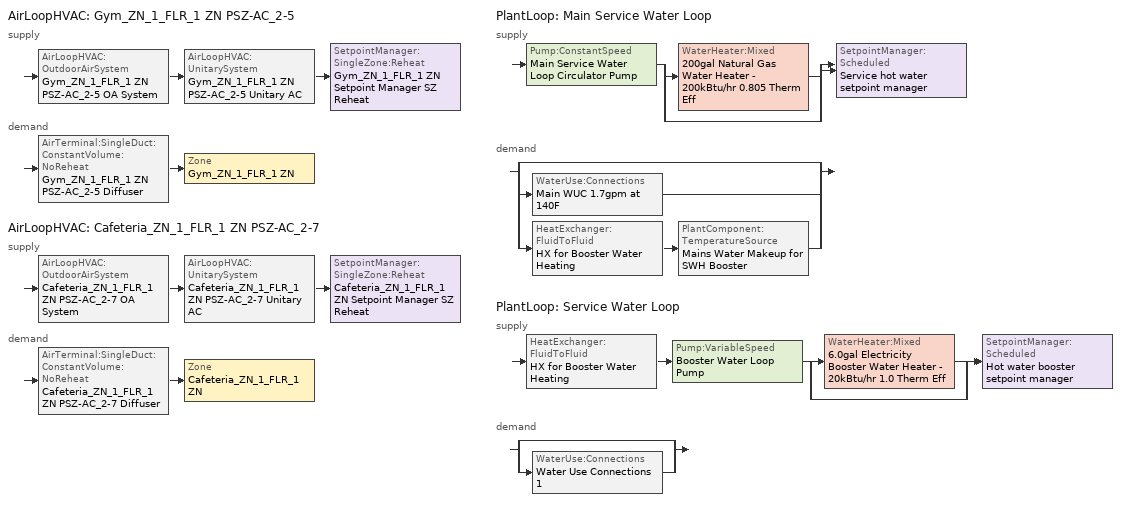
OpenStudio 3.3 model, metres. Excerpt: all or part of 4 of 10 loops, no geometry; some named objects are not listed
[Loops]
AirLoopHVAC 'Gym_ZN_1_FLR_1 ZN PSZ-AC_2-5'
 supply: AirLoopHVAC:OutdoorAirSystem 'Gym_ZN_1_FLR_1 ZN PSZ-AC_2-5 OA System' > AirLoopHVAC:UnitarySystem 'Gym_ZN_1_FLR_1 ZN PSZ-AC_2-5 Unitary AC' > SetpointManager:SingleZone:Reheat 'Gym_ZN_1_FLR_1 ZN Setpoint Manager SZ Reheat'
 demand: AirTerminal:SingleDuct:ConstantVolume:NoReheat 'Gym_ZN_1_FLR_1 ZN PSZ-AC_2-5 Diffuser' > Zone 'Gym_ZN_1_FLR_1 ZN'
AirLoopHVAC 'Cafeteria_ZN_1_FLR_1 ZN PSZ-AC_2-7'
 supply: AirLoopHVAC:OutdoorAirSystem 'Cafeteria_ZN_1_FLR_1 ZN PSZ-AC_2-7 OA System' > AirLoopHVAC:UnitarySystem 'Cafeteria_ZN_1_FLR_1 ZN PSZ-AC_2-7 Unitary AC' > SetpointManager:SingleZone:Reheat 'Cafeteria_ZN_1_FLR_1 ZN Setpoint Manager SZ Reheat'
 demand: AirTerminal:SingleDuct:ConstantVolume:NoReheat 'Cafeteria_ZN_1_FLR_1 ZN PSZ-AC_2-7 Diffuser' > Zone 'Cafeteria_ZN_1_FLR_1 ZN'
PlantLoop 'Main Service Water Loop'
 supply: Pump:ConstantSpeed 'Main Service Water Loop Circulator Pump' > split
  | WaterHeater:Mixed '200gal Natural Gas Water Heater - 200kBtu/hr 0.805 Therm Eff'
  | bypass
  join > SetpointManager:Scheduled 'Service hot water setpoint manager'
 demand: split
  | bypass
  | WaterUse:Connections 'Main WUC 1.7gpm at 140F'
  | HeatExchanger:FluidToFluid 'HX for Booster Water Heating' > PlantComponent:TemperatureSource 'Mains Water Makeup for SWH Booster'
PlantLoop 'Service Water Loop'
 supply: HeatExchanger:FluidToFluid 'HX for Booster Water Heating' > Pump:VariableSpeed 'Booster Water Loop Pump' > split
  | WaterHeater:Mixed '6.0gal Electricity Booster Water Heater - 20kBtu/hr 1.0 Therm Eff'
  | bypass
  join > SetpointManager:Scheduled 'Hot water booster setpoint manager'
 demand: split
  | bypass
  | WaterUse:Connections 'Water Use Connections 1'
[Sizing:Zone] Zone Cooling Design Supply Air Temperature Input Method=SupplyAirTemperature; Zone Cooling Design Supply Air Temperature {C}=12.7778; Zone Cooling Design Supply Air Temperature Difference {deltaC}=11.11; Zone Heating Design Supply Air Temperature Input Method=SupplyAirTemperature; Zone Heating Design Supply Air Temperature {C}=50; Zone Heating Design Supply Air Temperature Difference {deltaC}=11.11; Zone Cooling Design Supply Air Humidity Ratio {kg-H2O/kg-air}=0.0085; Zone Heating Design Supply Air Humidity Ratio {kg-H2O/kg-air}=0.008; Cooling Design Air Flow Method=DesignDay; Heating Design Air Flow Method=DesignDay; Account for Dedicated Outdoor Air System=No; Dedicated Outdoor Air System Control Strategy=NeutralSupplyAir; Dedicated Outdoor Air Low Setpoint Temperature for Design {C}=autosize; Dedicated Outdoor Air High Setpoint Temperature for Design {C}=autosize
Name | Design Minimum Zone Ventilation Efficiency
Cafeteria_ZN_1_FLR_1 ZN; Gym_ZN_1_FLR_1 ZN
Mech_ZN_1_FLR_1 ZN | 0.6
[Zone equipment]
Cafeteria_ZN_1_FLR_1 ZN: Cafeteria_ZN_1_FLR_1 ZN PSZ-AC_2-7 Diffuser
Gym_ZN_1_FLR_1 ZN: Gym_ZN_1_FLR_1 ZN PSZ-AC_2-5 Diffuser
[PlantLoop] Glycol Concentration=0; Plant Loop Volume {m3}=Autocalculate; Load Distribution Scheme=Optimal
Name | Maximum Loop Temperature {C} | Minimum Loop Temperature {C}
Main Service Water Loop | 60 | 10
Service Water Loop
[Sizing:Plant] Loop Type=Heating; Loop Design Temperature Difference {deltaC}=5; Sizing Option=NonCoincident; Zone Timesteps in Averaging Window=1; Coincident Sizing Factor Mode=None
Name | Design Loop Exit Temperature {C}
Main Service Water Loop | 60
Service Water Loop | 82.2222
[SetpointManager:Scheduled] Control Variable=Temperature
Name | Schedule | Setpoint Node or NodeList
Service hot water setpoint manager | Service Water Loop Temp - 140F | Main Service Water Loop Supply Outlet Node
Hot water booster setpoint manager | Service Water Booster Temp - 180.00000000000006F | Service Water Loop Supply Outlet Node
[Pump:VariableSpeed]
Booster Water Loop Pump: Rated Pump Head {Pa}=0; Rated Power Consumption {W}=0; Motor Efficiency=1; Coefficient 1 of the Part Load Performance Curve=0; Coefficient 2 of the Part Load Performance Curve=3.2485; Coefficient 3 of the Part Load Performance Curve=-4.7443; Coefficient 4 of the Part Load Performance Curve=2.5294; Minimum Flow Rate {m3/s}=0; Pump Control Type=Intermittent; Skin Loss Radiative Fraction=0.5; Design Power Sizing Method=PowerPerFlowPerPressure; Design Electric Power per Unit Flow Rate {W/(m3/s)}=348701.1; Design Shaft Power per Unit Flow Rate per Unit Head {W-s/m3-Pa}=1.28205; Design Minimum Flow Rate Fraction=0
[AirLoopHVAC] Availability Schedule=SchoolPrimary HVACOperationSchd; Design Supply Air Flow Rate {m3/s}=autosize; Design Return Air Flow Fraction of Supply Air Flow=1
Gym_ZN_1_FLR_1 ZN PSZ-AC_2-5; Cafeteria_ZN_1_FLR_1 ZN PSZ-AC_2-7
[Sizing:System] Type of Load to Size On=Sensible; Design Outdoor Air Flow Rate {m3/s}=Autosize; Central Heating Maximum System Air Flow Ratio=1; Preheat Design Temperature {C}=7.22222; Preheat Design Humidity Ratio {kg-H2O/kg-Air}=0.008; Precool Design Temperature {C}=12.7778; Precool Design Humidity Ratio {kg-H2O/kg-Air}=0.008; Central Cooling Design Supply Air Temperature {C}=12.7778; Central Heating Design Supply Air Temperature {C}=50; Sizing Option=Coincident; 100% Outdoor Air in Cooling=No; 100% Outdoor Air in Heating=No; Central Cooling Design Supply Air Humidity Ratio {kg-H2O/kg-Air}=0.0085; Central Heating Design Supply Air Humidity Ratio {kg-H2O/kg-Air}=0.008; Cooling Design Air Flow Method=DesignDay; Heating Design Air Flow Method=DesignDay; System Outdoor Air Method=ZoneSum; Zone Maximum Outdoor Air Fraction=1; Cooling Supply Air Flow Rate Per Floor Area {m3/s-m2}=0.00996765; Cooling Fraction of Autosized Cooling Supply Air Flow Rate=1; Cooling Supply Air Flow Rate Per Unit Cooling Capacity {m3/s-W}=3.94755e-05; Heating Supply Air Flow Rate Per Floor Area {m3/s-m2}=0.00996765; Heating Fraction of Autosized Heating Supply Air Flow Rate=1; Heating Fraction of Autosized Cooling Supply Air Flow Rate=1; Heating Supply Air Flow Rate Per Unit Heating Capacity {m3/s-W}=3.15882e-05; Cooling Design Capacity Method=CoolingDesignCapacity; Cooling Design Capacity {W}=autosize; Cooling Design Capacity Per Floor Area {W/m2}=234.7; Fraction of Autosized Cooling Design Capacity=1; Heating Design Capacity Method=HeatingDesignCapacity; Heating Design Capacity {W}=autosize; Heating Design Capacity Per Floor Area {W/m2}=157; Fraction of Autosized Heating Design Capacity=1; Central Cooling Capacity Control Method=OnOff; Occupant Diversity=autosize
Gym_ZN_1_FLR_1 ZN PSZ-AC_2-5; Cafeteria_ZN_1_FLR_1 ZN PSZ-AC_2-7
[Coil:Cooling:DX:TwoSpeed] Availability Schedule=Always On Discrete; Rated High Speed Total Cooling Capacity {W}=Autosize; Rated High Speed Sensible Heat Ratio=Autosize; Rated High Speed Air Flow Rate {m3/s}=Autosize; Unit Internal Static Air Pressure {Pa}=773.3; Rated Low Speed Total Cooling Capacity {W}=Autosize; Rated Low Speed Sensible Heat Ratio=0.69; Condenser Type=AirCooled; Minimum Outdoor Dry-Bulb Temperature for Compressor Operation {C}=-25; High Speed Evaporative Condenser Effectiveness=0; High Speed Evaporative Condenser Air Flow Rate {m3/s}=Autosize; High Speed Evaporative Condenser Pump Rated Power Consumption {W}=Autosize; Low Speed Evaporative Condenser Effectiveness=0; Low Speed Evaporative Condenser Air Flow Rate {m3/s}=Autosize; Low Speed Evaporative Condenser Pump Rated Power Consumption {W}=Autosize; Basin Heater Capacity {W/K}=10; Basin Heater Setpoint Temperature {C}=2
Name | Rated High Speed COP {W/W} | Total Cooling Capacity Function of Temperature Curve | Total Cooling Capacity Function of Flow Fraction Curve | Energy Input Ratio Function of Temperature Curve | Energy Input Ratio Function of Flow Fraction Curve | Part Load Fraction Correlation Curve | Rated Low Speed COP {W/W} | Low Speed Total Cooling Capacity Function of Temperature Curve | Low Speed Energy Input Ratio Function of Temperature Curve
Gym_ZN_1_FLR_1 ZN PSZ-AC_2-5 2spd DX AC Clg Coil 89kBtu/hr 11.0EER | 3.79883 | PSZ-Fine Storage DX Coil Cap-FT | DX Coil Cap-FF | PSZ-AC DX Coil EIR-FT | Split DX Coil EIR-FF | HPACCOOLPLFFPLR | 3.79883 | PSZ-Fine Storage DX Coil Cap-FT | PSZ-AC DX Coil EIR-FT
Cafeteria_ZN_1_FLR_1 ZN PSZ-AC_2-7 2spd DX AC Clg Coil 159kBtu/hr 10.8EER | 3.73224 | PSZ-AC_CoolCLennoxStandard10Ton_TGA120S2B_CapFT | AHU-1_CoolCStandard10Ton_CapFF | PSZ-AC_CoolCStandard10Ton_EIRFT | CoolCLennoxStandard10Ton_TGA120S2B_EIRFFF | PSZ-AC_CoolCLennoxStandard10Ton_TGA120S2B_PLR | 3.73224 | PSZ-AC_CoolCLennoxStandard10Ton_TGA120S2B_CapFT | PSZ-AC_CoolCStandard10Ton_EIRFT
[Controller:OutdoorAir] Maximum Outdoor Air Flow Rate {m3/s}=Autosize; Economizer Control Type=DifferentialDryBulb; Economizer Control Action Type=ModulateFlow; Lockout Type=LockoutWithHeating; Minimum Limit Type=FixedMinimum; Minimum Outdoor Air Schedule=SchoolPrimary MinOA_MotorizedDamper_Sched; High Humidity Control=No; Heat Recovery Bypass Control Type=BypassWhenWithinEconomizerLimits
Name | Minimum Outdoor Air Flow Rate {m3/s} | Maximum Fraction of Outdoor Air Schedule | Controller Mechanical Ventilation
Gym_ZN_1_FLR_1 ZN PSZ-AC_2-5 OA System Controller | autosize | GymZN1FLR1ZNPSZAC25maxOASch | Controller Mechanical Ventilation 2
Cafeteria_ZN_1_FLR_1 ZN PSZ-AC_2-7 OA System Controller | 0 | CafeteriaZN1FLR1ZNPSZAC27maxOASch | Controller Mechanical Ventilation 3
[Controller:MechanicalVentilation] Availability Schedule=Always On Discrete
Name | Demand Controlled Ventilation
Controller Mechanical Ventilation 2
Controller Mechanical Ventilation 3 | Yes
[AirLoopHVAC:OutdoorAirSystem]
Name | Controller
Gym_ZN_1_FLR_1 ZN PSZ-AC_2-5 OA System | Gym_ZN_1_FLR_1 ZN PSZ-AC_2-5 OA System Controller
Cafeteria_ZN_1_FLR_1 ZN PSZ-AC_2-7 OA System | Cafeteria_ZN_1_FLR_1 ZN PSZ-AC_2-7 OA System Controller
[SetpointManager:SingleZone:Reheat] Minimum Supply Air Temperature {C}=12.7778; Maximum Supply Air Temperature {C}=50
Name | Control Zone | Setpoint Node or NodeList
Gym_ZN_1_FLR_1 ZN Setpoint Manager SZ Reheat | Gym_ZN_1_FLR_1 ZN | Gym_ZN_1_FLR_1 ZN PSZ-AC_2-5 Supply Outlet Node
Cafeteria_ZN_1_FLR_1 ZN Setpoint Manager SZ Reheat | Cafeteria_ZN_1_FLR_1 ZN | Cafeteria_ZN_1_FLR_1 ZN PSZ-AC_2-7 Supply Outlet Node
[Coil:Heating:Gas] Availability Schedule=Always On Discrete; Gas Burner Efficiency=0.8; Nominal Capacity {W}=AutoSize; Parasitic Electric Load {W}=0; Parasitic Gas Load {W}=0
Gym_ZN_1_FLR_1 ZN PSZ-AC_2-5 Gas Htg Coil 224kBtu/hr 0.8 Thermal Eff; Cafeteria_ZN_1_FLR_1 ZN PSZ-AC_2-7 Gas Htg Coil 444kBtu/hr 0.8 Thermal Eff
[Coil:Heating:Electric] Availability Schedule=Always Off Discrete; Efficiency=1; Nominal Capacity {W}=0
Gym_ZN_1_FLR_1 ZN PSZ-AC_2-5 No Heat; Cafeteria_ZN_1_FLR_1 ZN PSZ-AC_2-7 No Heat
[Fan:OnOff] Availability Schedule=Always On Discrete; Fan Total Efficiency=0.58175; Pressure Rise {Pa}=622.722; Maximum Flow Rate {m3/s}=autosize; Motor Efficiency=0.895; Motor In Airstream Fraction=1
Name | Fan Power Ratio Function of Speed Ratio Curve | Fan Efficiency Ratio Function of Speed Ratio Curve
Gym_ZN_1_FLR_1 ZN PSZ-AC_2-5 Fan | Fan On Off Power Curve 1 | Fan On Off Efficiency Curve 1
Cafeteria_ZN_1_FLR_1 ZN PSZ-AC_2-7 Fan | Fan On Off Power Curve 2 | Fan On Off Efficiency Curve 2
[AirLoopHVAC:UnitarySystem] Control Type=Load; Dehumidification Control Type=None; Availability Schedule=SchoolPrimary HVACOperationSchd; Fan Placement=DrawThrough; Supply Air Fan Operating Mode Schedule=SchoolPrimary HVACOperationSchd; DX Heating Coil Sizing Ratio=1; Use DOAS DX Cooling Coil=No; DOAS DX Cooling Coil Leaving Minimum Air Temperature {C}=2; Latent Load Control=SensibleOnlyLoadControl; Supply Air Flow Rate During Cooling Operation {m3/s}=Autosize; Supply Air Flow Rate During Heating Operation {m3/s}=Autosize; Supply Air Flow Rate When No Cooling or Heating is Required {m3/s}=Autosize; Maximum Supply Air Temperature {C}=80; Maximum Outdoor Dry-Bulb Temperature for Supplemental Heater Operation {C}=21; Maximum Cycling Rate {cycles/hr}=2.5; Heat Pump Time Constant {s}=60; Fraction of On-Cycle Power Use=0.01; Heat Pump Fan Delay Time {s}=60; Ancilliary On-Cycle Electric Power {W}=0; Ancilliary Off-Cycle Electric Power {W}=0
Name | Controlling Zone or Thermostat Location | Supply Fan | Heating Coil | Cooling Coil | Supplemental Heating Coil
Gym_ZN_1_FLR_1 ZN PSZ-AC_2-5 Unitary AC | Gym_ZN_1_FLR_1 ZN | Gym_ZN_1_FLR_1 ZN PSZ-AC_2-5 Fan | Gym_ZN_1_FLR_1 ZN PSZ-AC_2-5 Gas Htg Coil 224kBtu/hr 0.8 Thermal Eff | Gym_ZN_1_FLR_1 ZN PSZ-AC_2-5 2spd DX AC Clg Coil 89kBtu/hr 11.0EER | Gym_ZN_1_FLR_1 ZN PSZ-AC_2-5 No Heat
Cafeteria_ZN_1_FLR_1 ZN PSZ-AC_2-7 Unitary AC | Cafeteria_ZN_1_FLR_1 ZN | Cafeteria_ZN_1_FLR_1 ZN PSZ-AC_2-7 Fan | Cafeteria_ZN_1_FLR_1 ZN PSZ-AC_2-7 Gas Htg Coil 444kBtu/hr 0.8 Thermal Eff | Cafeteria_ZN_1_FLR_1 ZN PSZ-AC_2-7 2spd DX AC Clg Coil 159kBtu/hr 10.8EER | Cafeteria_ZN_1_FLR_1 ZN PSZ-AC_2-7 No Heat
[AirTerminal:SingleDuct:ConstantVolume:NoReheat] Availability Schedule=Always On Discrete; Maximum Air Flow Rate {m3/s}=AutoSize
Gym_ZN_1_FLR_1 ZN PSZ-AC_2-5 Diffuser; Cafeteria_ZN_1_FLR_1 ZN PSZ-AC_2-7 Diffuser
[Pump:ConstantSpeed]
Main Service Water Loop Circulator Pump: Rated Flow Rate {m3/s}=autosize; Rated Pump Head {Pa}=29891; Rated Power Consumption {W}=autosize; Motor Efficiency=0.855; Fraction of Motor Inefficiencies to Fluid Stream=0; Pump Control Type=Intermittent; Design Power Sizing Method=PowerPerFlowPerPressure; Design Electric Power per Unit Flow Rate {W/(m3/s)}=348701.1; Design Shaft Power per Unit Flow Rate per Unit Head {W-s/m3-Pa}=1.28205
[WaterHeater:Mixed] Deadband Temperature Difference {deltaC}=2; Heater Control Type=Cycle; Off Cycle Parasitic Heat Fraction to Tank=0; On Cycle Parasitic Heat Fraction to Tank=0; Ambient Temperature Indicator=ThermalZone; Use Side Effectiveness=1; Source Side Effectiveness=1; Use Side Design Flow Rate {m3/s}=autosize; Source Side Design Flow Rate {m3/s}=autosize; Indirect Water Heating Recovery Time {hr}=1.5; Source Side Flow Control Mode=IndirectHeatPrimarySetpoint
Name | Tank Volume {m3} | Setpoint Temperature Schedule | Maximum Temperature Limit {C} | Heater Maximum Capacity {W} | Heater Fuel Type | Heater Thermal Efficiency | Off Cycle Parasitic Fuel Consumption Rate {W} | Off Cycle Parasitic Fuel Type | On Cycle Parasitic Fuel Consumption Rate {W} | On Cycle Parasitic Fuel Type | Ambient Temperature Thermal Zone | Off Cycle Loss Coefficient to Ambient Temperature {W/K} | On Cycle Loss Coefficient to Ambient Temperature {W/K}
200gal Natural Gas Water Heater - 200kBtu/hr 0.805 Therm Eff | 0.757082 | Service Water Loop Temp - 140F | 60 | 58614.2 | NaturalGas | 0.805128 | 1006.49 | NaturalGas | 1006.49 | NaturalGas | Mech_ZN_1_FLR_1 ZN | 9.66218 | 9.66218
6.0gal Electricity Booster Water Heater - 20kBtu/hr 1.0 Therm Eff | 0.0227125 | Service Water Booster Temp - 180.00000000000006F | 82.2222 | 6000.04 | Electricity | 1 | 0 | Electricity | 0 | Electricity | Kitchen_ZN_1_FLR_1 ZN | 1.05486 | 1.05486
[WaterHeater:Sizing] Design Mode=PeakDraw; Time Storage Can Meet Peak Draw {hr}=0.538503; Time for Tank Recovery {hr}=0; Nominal Tank Volume for Autosizing Plant Connections {m3}=1
200gal Natural Gas Water Heater - 200kBtu/hr 0.805 Therm Eff; 6.0gal Electricity Booster Water Heater - 20kBtu/hr 1.0 Therm Eff
[WaterUse:Connections] Drain Water Heat Exchanger Type=None; Drain Water Heat Exchanger Destination=Plant
Name | Water Use Equipment Name 1
Main WUC 1.7gpm at 140F | Main Service Water Use 1.7gpm at 140F
Water Use Connections 1 | Booster Water Fixture - 1.0 gpm at 180F
[WaterUse:Equipment:Definition]
Name | Peak Flow Rate {m3/s} | Target Temperature Schedule | Sensible Fraction Schedule | Latent Fraction Schedule
Main Service Water Use Def 1.7gpm | 0.000107253 | Mixed Water At Faucet Temp - 140F | Fraction Sensible - 0.2 | Fraction Latent - 0.05
Booster Water Fixture Def - 1.0 gpm | 6.30902e-05 | Mixed Water At Faucet Temp - 180F
[WaterUse:Equipment] Flow Rate Fraction Schedule=SchoolPrimary BLDG_SWH_SCH
Name | Water Use Equipment Definition
Main Service Water Use 1.7gpm at 140F | Main Service Water Use Def 1.7gpm
Booster Water Fixture - 1.0 gpm at 180F | Booster Water Fixture Def - 1.0 gpm
[HeatExchanger:FluidToFluid]
HX for Booster Water Heating: Loop Demand Side Design Flow Rate {m3/s}=autosize; Loop Supply Side Design Flow Rate {m3/s}=autosize; Heat Exchange Model Type=Ideal; Heat Exchanger U-Factor Times Area Value {W/K}=autosize; Control Type=UncontrolledOn; Minimum Temperature Difference to Activate Heat Exchanger {deltaC}=0.01; Heat Transfer Metering End Use Type=LoopToLoop; Component Override Cooling Control Temperature Mode=Loop; Sizing Factor=1; Operation Minimum Temperature Limit {C}=0; Operation Maximum Temperature Limit {C}=100
[PlantComponent:TemperatureSource]
Mains Water Makeup for SWH Booster: Design Volume Flow Rate {m3/s}=autosize; Temperature Specification Type=Scheduled; Source Temperature {C}=8; Source Temperature Schedule=Mains Water Temperature
[Schedule:Constant]
Name | Value
Always On Discrete | 1
Always Off Discrete | 0
Mains Water Temperature | 10
[Schedule:Ruleset]
Name | Default Day Schedule | Summer Design Day Schedule | Winter Design Day Schedule
SchoolPrimary HVACOperationSchd | SchoolPrimary HVACOperationSchd Default | SchoolPrimary HVACOperationSchd Summer Design Day | SchoolPrimary HVACOperationSchd Winter Design Day
SchoolPrimary MinOA_MotorizedDamper_Sched | SchoolPrimary MinOA_MotorizedDamper_Sched Default | SchoolPrimary MinOA_MotorizedDamper_Sched Summer Design Day | SchoolPrimary MinOA_MotorizedDamper_Sched Winter Design Day
Service Water Loop Temp - 140F | Service Water Loop Temp - 140F Default
Fraction Sensible - 0.2 | Fraction Sensible - 0.2 Default
Fraction Latent - 0.05 | Fraction Latent - 0.05 Default
Mixed Water At Faucet Temp - 140F | Mixed Water At Faucet Temp - 140F Default
SchoolPrimary BLDG_SWH_SCH | SchoolPrimary BLDG_SWH_SCH Default | SchoolPrimary BLDG_SWH_SCH Summer Design Day | SchoolPrimary BLDG_SWH_SCH Winter Design Day
Service Water Booster Temp - 180.00000000000006F | Service Water Booster Temp - 180.00000000000006F Default
Mixed Water At Faucet Temp - 180F | Mixed Water At Faucet Temp - 180F Default
CafeteriaZN1FLR1ZNPSZAC27maxOASch | CafeteriaZN1FLR1ZNPSZAC27maxOASchDefault
GymZN1FLR1ZNPSZAC25maxOASch | GymZN1FLR1ZNPSZAC25maxOASchDefault
[Schedule:Day]
SchoolPrimary HVACOperationSchd Default; SchoolPrimary MinOA_MotorizedDamper_Sched Default; SchoolPrimary BLDG_SWH_SCH Default; SchoolPrimary BLDG_SWH_SCH Sat Day; SchoolPrimary BLDG_SWH_SCH Sun|Sat Day; SchoolPrimary BLDG_SWH_SCH Sun|Sat Day 1: 24, 0, 0
SchoolPrimary HVACOperationSchd Winter Design Day; SchoolPrimary HVACOperationSchd Summer Design Day; SchoolPrimary HVACOperationSchd WntrDsn|SmrDsn|Wkdy Day: 7, 0, 0, 21, 0, 1, 24, 0, 0
SchoolPrimary MinOA_MotorizedDamper_Sched Winter Design Day; SchoolPrimary MinOA_MotorizedDamper_Sched Summer Design Day; SchoolPrimary MinOA_MotorizedDamper_Sched WntrDsn|SmrDsn|Wkdy Day: 8, 0, 0, 21, 0, 1, 24, 0, 0
Service Water Loop Temp - 140F Default; Mixed Water At Faucet Temp - 140F Default: 24, 0, 60
Fraction Sensible - 0.2 Default: 24, 0, 0.2
Fraction Latent - 0.05 Default: 24, 0, 0.05
SchoolPrimary BLDG_SWH_SCH Summer Design Day: 7, 0, 0.05, 8, 0, 0.1, 9, 0, 0.34, 10, 0, 0.6, 11, 0, 0.63, 12, 0, 0.72, 13, 0, 0.79, 14, 0, 0.83, 15, 0, 0.61, 16, 0, 0.65, 18, 0, 0.1, 19, 0, 0.19, 20, 0, 0.25, 22, 0, 0.22, 23, 0, 0.12, 24, 0, 0.09
SchoolPrimary BLDG_SWH_SCH Wkdy Day; SchoolPrimary BLDG_SWH_SCH Wkdy Day 2: 8, 0, 0, 9, 0, 0.34, 10, 0, 0.6, 11, 0, 0.63, 12, 0, 0.72, 13, 0, 0.79, 14, 0, 0.83, 15, 0, 0.61, 16, 0, 0.65, 18, 0, 0.1, 19, 0, 0.19, 20, 0, 0.25, 24, 0, 0
SchoolPrimary BLDG_SWH_SCH Wkdy Day 1: 8, 0, 0, 18, 0, 0.1, 19, 0, 0.19, 20, 0, 0.25, 24, 0, 0
SchoolPrimary BLDG_SWH_SCH Winter Design Day: 9, 0, 0.03, 13, 0, 0.05, 24, 0, 0.03
Service Water Booster Temp - 180.00000000000006F Default; Mixed Water At Faucet Temp - 180F Default: 24, 0, 82.2222
CafeteriaZN1FLR1ZNPSZAC27maxOASchDefault; GymZN1FLR1ZNPSZAC25maxOASchDefault: 24, 0, 0.7
[Schedule:Rule] Date Specification Type=DateRange
Name | Schedule Ruleset | Rule Order | Day Schedule | Apply Monday | Apply Tuesday | Apply Wednesday | Apply Thursday | Apply Friday | Start Month | Start Day | End Month | End Day | Apply Saturday | Apply Sunday
Schedule Rule 76 | SchoolPrimary HVACOperationSchd | 0 | SchoolPrimary HVACOperationSchd WntrDsn|SmrDsn|Wkdy Day | Yes | Yes | Yes | Yes | Yes | 1 | 1 | 12 | 31
Schedule Rule 77 | SchoolPrimary MinOA_MotorizedDamper_Sched | 0 | SchoolPrimary MinOA_MotorizedDamper_Sched WntrDsn|SmrDsn|Wkdy Day | Yes | Yes | Yes | Yes | Yes | 1 | 1 | 12 | 31
Schedule Rule 95 | SchoolPrimary BLDG_SWH_SCH | 5 | SchoolPrimary BLDG_SWH_SCH Sat Day |  |  |  |  |  | 9 | 16 | 12 | 31 | Yes
Schedule Rule 96 | SchoolPrimary BLDG_SWH_SCH | 4 | SchoolPrimary BLDG_SWH_SCH Sun|Sat Day |  |  |  |  |  | 1 | 1 | 6 | 15 | Yes | Yes
Schedule Rule 97 | SchoolPrimary BLDG_SWH_SCH | 3 | SchoolPrimary BLDG_SWH_SCH Sun|Sat Day 1 |  |  |  |  |  | 6 | 16 | 9 | 15 | Yes | Yes
Schedule Rule 98 | SchoolPrimary BLDG_SWH_SCH | 2 | SchoolPrimary BLDG_SWH_SCH Wkdy Day | Yes | Yes | Yes | Yes | Yes | 1 | 1 | 6 | 15
Schedule Rule 99 | SchoolPrimary BLDG_SWH_SCH | 1 | SchoolPrimary BLDG_SWH_SCH Wkdy Day 1 | Yes | Yes | Yes | Yes | Yes | 6 | 16 | 9 | 15
Schedule Rule 100 | SchoolPrimary BLDG_SWH_SCH | 0 | SchoolPrimary BLDG_SWH_SCH Wkdy Day 2 | Yes | Yes | Yes | Yes | Yes | 9 | 16 | 12 | 31
[Curve:Exponent] Coefficient1 Constant=1; Coefficient2 Constant=0; Coefficient3 Constant=0; Minimum Value of x=0; Maximum Value of x=1
Fan On Off Power Curve 1; Fan On Off Power Curve 2
[Curve:Cubic] Coefficient1 Constant=1; Coefficient2 x=0; Coefficient3 x**2=0; Coefficient4 x**3=0; Minimum Value of x=0; Maximum Value of x=1
Fan On Off Efficiency Curve 1; Fan On Off Efficiency Curve 2
[Curve:Biquadratic]
Name | Coefficient1 Constant | Coefficient2 x | Coefficient3 x**2 | Coefficient4 y | Coefficient5 y**2 | Coefficient6 x*y | Minimum Value of x | Maximum Value of x | Minimum Value of y | Maximum Value of y
PSZ-AC_CoolCLennoxStandard10Ton_TGA120S2B_CapFT | 0.42415 | 0.04426 | -0.00042 | 0.00333 | -8e-05 | -0.00021 | 17 | 22 | 29 | 46
PSZ-AC_CoolCStandard10Ton_EIRFT | 1.23649 | -0.02431 | 0.00057 | -0.01434 | 0.00063 | -0.00038 | 17 | 22 | 29 | 46
PSZ-Fine Storage DX Coil Cap-FT | 0.942588 | 0.00954335 | 0.00068377 | -0.0110427 | 5.249e-06 | -9.72e-06 | 12.77778 | 23.88889 | 23.88889 | 46.11111
PSZ-AC DX Coil EIR-FT | 0.342414 | 0.034885 | -0.0006237 | 0.00497722 | 0.000437951 | -0.000728028 | 12.77778 | 23.88889 | 23.88889 | 46.11111
[Curve:Quadratic]
Name | Coefficient1 Constant | Coefficient2 x | Coefficient3 x**2 | Minimum Value of x | Maximum Value of x
AHU-1_CoolCStandard10Ton_CapFF | 0.77136 | 0.34053 | -0.11088 | 0.75918 | 1.13877
CoolCLennoxStandard10Ton_TGA120S2B_EIRFFF | 1.2055 | -0.32953 | 0.12308 | 0.75918 | 1.13877
PSZ-AC_CoolCLennoxStandard10Ton_TGA120S2B_PLR | 0.771 | 0.229 | 0 | 0 | 1
DX Coil Cap-FF | 0.8 | 0.2 | 0 | 0.5 | 1.5
Split DX Coil EIR-FF | 1.1552 | -0.1808 | 0.0256 | 0.5 | 1.5
HPACCOOLPLFFPLR | 0.85 | 0.15 | 0 | 0 | 1
